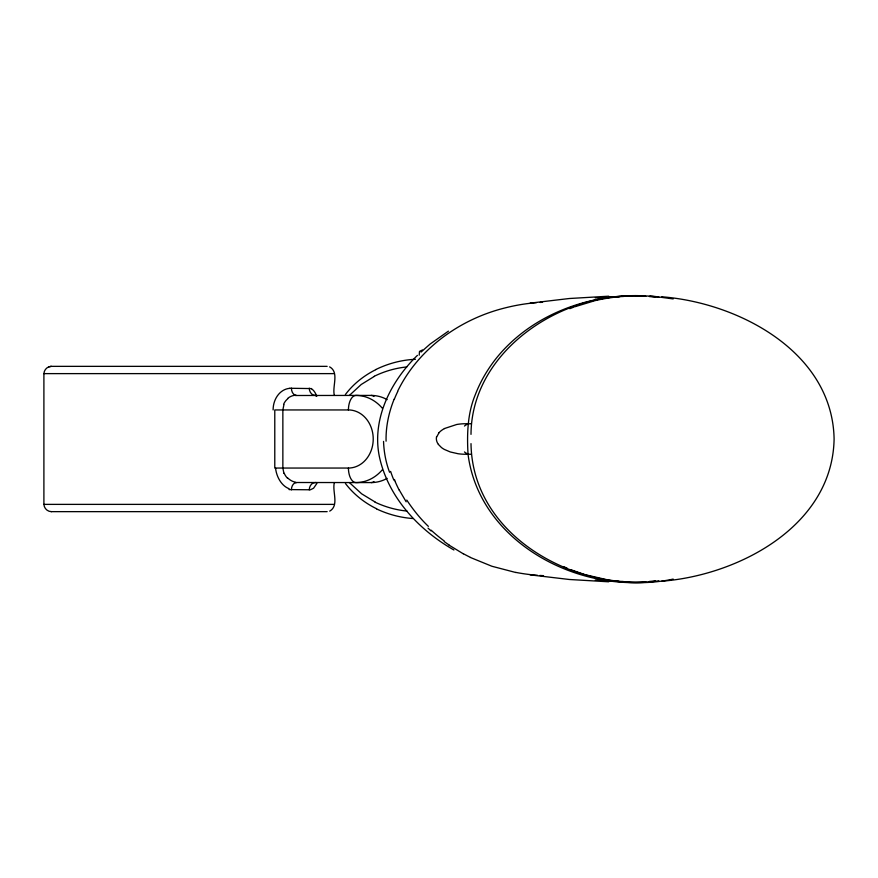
<?xml version="1.0" encoding="UTF-8"?>
<svg xmlns="http://www.w3.org/2000/svg" width="878" height="878" viewBox="0 0 878 878"><rect width="100%" height="100%" fill="white"/><g stroke="black" fill="none" stroke-linecap="round" stroke-linejoin="round"><path stroke-width="1.32" d="M658.796 580.797C576.769 593.374 479.234 541.517 468.029 454.222C466.887 434.105 467.469 413.505 475.316 394.661C480.365 381.524 487.553 369.265 496.289 358.246C530.092 316.223 585.044 294.92 638.24 295.634M471.003 434.369C471.486 356.259 550.44 299.53 623.523 296.193M51.352 511.644C47.379 511.622 44.12 508.285 43.9 504.378L43.9 373.622C44.12 369.759 47.324 366.433 51.242 366.356L48.564 366.872M334.386 482.582C331.939 491.274 339.523 505.508 329.711 511.128M436.728 436.915L438.945 432.843M283.934 404.571L282.859 409.949L282.859 468.051L283.934 473.429M394.156 399.15C388.767 412.451 385.727 426.796 386.079 441.184M397.58 391.379C418.137 348.928 459.874 319.065 505.146 307.893A657.677 343.265 -87.8 0 1 536.502 302.669M316.892 483.427L313.578 488.212L310.428 489.781L289.049 489.595M345.383 394.562C353.318 383.982 363.942 375.586 375.74 369.693M349.609 395.221L361.231 384.487L374.39 376.355M417.423 355.36C391.028 380.975 371.866 418.422 379.23 455.945C387.725 496.794 418.455 529.829 453.915 549.99M421.034 352.078L430.132 344.044L448.417 331.149M444.411 428.541L456.747 424.48A74.718 63.71 90 0 1 464.528 423.745L468.029 423.778M569.833 308.672L573.279 307.322M574.421 306.894L594.878 300.682A631.93 330.051 90 0 1 635.343 296.018A638.833 333.662 -90 0 1 645.813 296.303M673.185 579.074C586.219 598.006 472.386 540.991 471.003 443.631M530.136 303.14L569.361 298.509L608.684 296.204M661.749 581.214C738.607 575.299 832.509 525.966 834.1 439C832.509 352.034 738.607 302.701 661.749 296.786M289.839 388.263L311.547 388.581M295.26 395.495L371.185 395.418A43.582 37.172 -90 0 1 387.143 399.633M595.262 297.905L606.171 297.324M608.904 297.17L619.824 296.577M622.557 296.435L628.011 296.138M316.124 482.538L315.29 482.582A7.265 6.003 -90 0 0 309.275 489.847M468.029 454.222L464.528 454.255A75.398 64.292 90 0 1 458.053 453.728L450.315 451.972L444.411 449.459A28.425 24.233 -90 0 1 441.458 447.539L438.341 444.389M422.439 349.982L419.497 351.409L419.212 355.173M51.122 366.356L327.154 366.356M329.612 366.872C339.588 372.272 331.928 386.781 334.386 395.418M43.911 373.622L334.364 373.622M348.423 409.949L274.781 409.949L274.781 468.051L348.423 468.051A29.084 24.803 90 0 0 373.227 439.022A29.084 24.803 90 0 0 348.423 409.938A14.531 7.584 90 0 1 356.007 395.418A43.582 37.172 -90 0 1 382.292 408.182M295.26 482.505L371.185 482.582A43.582 37.172 -90 0 0 387.143 478.367M43.911 504.378L334.364 504.378M51.122 511.644L327.154 511.644M608.684 581.796L569.361 579.491L530.136 574.86M635.266 295.634L652.947 296.193L673.185 298.926M595.251 580.095L605.864 580.665M608.52 580.808L619.122 581.379M621.778 581.521L628.407 581.873M649.972 296.193L658.796 297.203M515.814 572.511L491.899 566.255L470.443 557.497M570.612 569.646L585.143 574.695L606.994 579.71A639.656 334.09 90 0 0 635.343 582.015A639.535 334.035 -90 0 0 645.813 581.697M563.424 566.584L567.023 568.11M376.563 508.735C364.458 502.82 353.593 494.248 345.438 483.482M375.158 502.04L361.67 493.831L349.751 482.911M463.299 553.82L449.031 545.106M430.988 530.894L428.047 528.128M406.163 501.799L399.358 490.176M395.341 481.693L394.409 479.465M471.003 423.778A10.591 9.032 -90 0 0 469.708 423.745A11.414 9.735 -90 0 0 464.473 426.049M464.473 451.95A11.414 9.735 -90 0 0 469.708 454.288A10.591 9.032 90 0 0 471.003 454.222M438.89 432.777A23.508 20.051 90 0 1 444.444 428.618M438.407 444.312A8.231 7.024 -90 0 1 436.487 436.86M649.336 296.555A638.833 333.662 -90 0 1 655.295 297.137M655.295 580.863A639.535 334.035 -90 0 1 649.336 581.445M540.113 302.427A657.677 343.265 -87.8 0 1 542.527 302.306M394.288 399.325A100.52 52.768 -85.8 0 1 397.701 391.577M389.58 472.276A68.363 44.591 -90 0 1 383.543 441.393M393.882 480.145A87.646 48.729 87.3 0 1 390.611 471.409M399.292 490.297A107.511 56.324 85.7 0 1 395.265 481.813M428.365 526.35A200.908 100.344 84 0 1 406.777 500.087M444.356 541.089A318.582 162.891 85.2 0 1 431.131 530.18M449.042 544.975A369.034 189.736 85.7 0 1 444.29 541.605M470.443 557.387A472.573 245.061 86.6 0 1 463.321 553.7M543.493 575.65A679.846 354.833 87.9 0 1 539.882 575.452M537.468 575.288A679.846 354.833 87.9 0 1 515.814 572.401M382.292 469.818A43.582 37.172 -90 0 1 356.007 482.582A14.531 7.584 -90 0 1 348.423 468.051M373.973 481.561A14.531 7.584 -90 0 1 371.185 482.582M371.185 395.418A14.531 7.584 90 0 1 373.973 396.439M296.512 395.418A7.265 5.114 90 0 1 291.408 388.153M315.279 395.473A14.322 5.191 89.7 0 1 316.442 396.219M315.29 395.418A7.265 6.003 90 0 1 309.275 388.153M291.408 489.847A7.265 5.114 -90 0 1 296.512 482.582M273.113 409.938A21.709 17.801 89.7 0 1 289.839 388.328M289.125 488.717A21.741 15.277 78.1 0 1 275.549 468.051M295.249 482.132A16.956 12.907 69 0 1 287.699 477.95M287.534 478.258A15.058 12.435 82.2 0 1 284.22 473.264M311.503 388.855A20.611 10.58 -87.3 0 1 316.749 396.307M283.572 404.363A15.156 13.137 -87.7 0 1 287.764 398.755M287.622 398.458A17.011 13.774 -79.6 0 1 295.26 395.276M375.696 369.583A134.499 114.689 -90 0 1 415.426 359.289M374.346 376.223A127.431 108.674 90 0 1 406.744 366.949M412.89 518.525A135.519 115.567 90 0 1 376.508 508.889M406.986 511.062A128.144 109.278 -90 0 1 375.104 502.194"/></g></svg>
